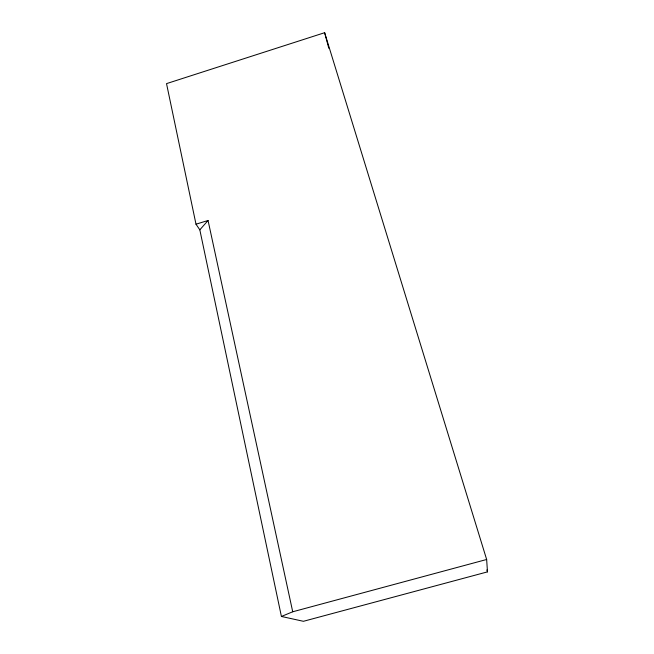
<?xml version="1.0" encoding="UTF-8"?>
<svg xmlns="http://www.w3.org/2000/svg" width="654" height="654" viewBox="0 0 654 654"><rect width="100%" height="100%" fill="white"/><g stroke="black" fill="none" stroke-linecap="round" stroke-linejoin="round"><path stroke-width="0.98" d="M199.822 229.84L208.054 220.488L292.722 611.776L281.416 616.46L199.822 229.84L195.996 224.199L166.525 83.622L324.637 32.7L486.65 559.489L487.475 571.874L303.415 621.3L281.416 616.46M195.996 224.199L208.054 220.488M292.722 611.776L486.65 559.489M486.878 569.928L487.475 571.874M324.637 32.7L328.807 48.273"/></g></svg>
